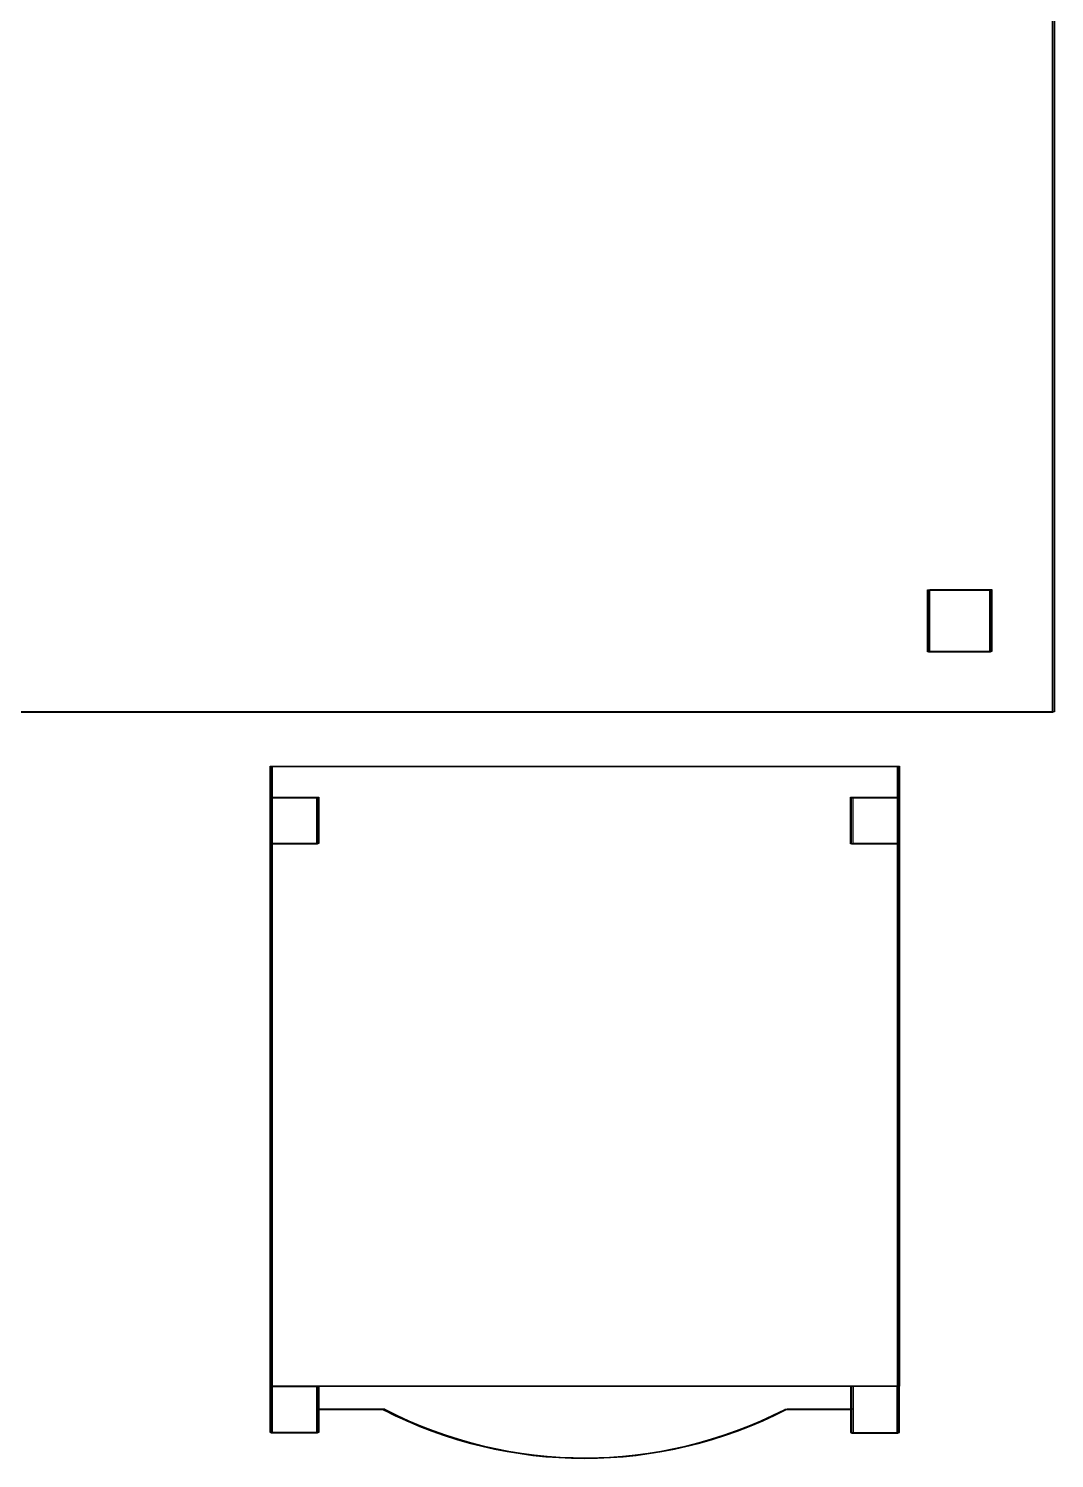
# Model space of a CAD drawing. Header units: millimetres. Extents: x 0 to 3396, y 982 to 2884.
# Drawn here: x 2734 to 3396, y 1010 to 1933 of the extents above; entities that cross this region are included whole.
import ezdxf

# ---------------------------------------------------------------- set-up
doc = ezdxf.new("R2010")
doc.units = ezdxf.units.MM
doc.styles.get("Standard").update_dxf_attribs({"font": 'arial.ttf'})

# ---------------------------------------------------------------- blocks, each defined once
blk = doc.blocks.new('PRO57ARC')
for p, q in [((827.49, -1311.19, 0), (784.98, -1311.19, 0)), ((1129.67, -1311.19, 0), (1087.16, -1311.19, 0))]:
    blk.add_line(p, q)
at = {"elevation": 0}
for points in [[(-40.33, -861.17), (-40.33, 38.83), (1259.67, 38.83), (1259.67, -861.17), (-40.33, -861.17)], [(1179.34, -782.33), (1219.34, -782.33), (1219.34, -822.33), (1179.34, -822.33), (1179.34, -782.33)], [(1159.67, -896.19), (1159.67, -1296.19), (754.98, -1296.19), (754.98, -896.19), (1159.67, -896.19)], [(784.98, -946.23), (754.98, -946.23), (754.98, -916.23), (784.98, -916.23), (784.98, -946.23)], [(1159.67, -946.23), (1129.67, -946.23), (1129.67, -916.23), (1159.67, -916.23), (1159.67, -946.23)], [(784.98, -1296.19), (784.98, -1326.19), (754.98, -1326.19), (754.98, -1296.19), (784.98, -1296.19)]]:
    blk.add_lwpolyline(points, dxfattribs=at)
blk.add_lwpolyline([(1159.67, -1296.19), (1129.67, -1296.19), (1129.67, -1326.19), (1159.67, -1326.19), (1159.67, -1296.19)])
blk.add_arc((957.33, -1057.63, 0), 284.87, 242.88556, 297.11444)
for tag, flags in [('PROTEZIONE', 9), ('PROTEZIONE2', 3)]:
    blk.add_attdef(tag, (0, 0), '', height=1, dxfattribs=dict(flags=flags))

msp = doc.modelspace()

# ---------------------------------------------------------------- block references
for p in [(2134.625, 2353.186, 0), (2135.231, 2352.86, 0), (2136.159, 2353.223, 0)]:
    msp.add_blockref('PRO57ARC', p)

doc.saveas('drawing.dxf')
